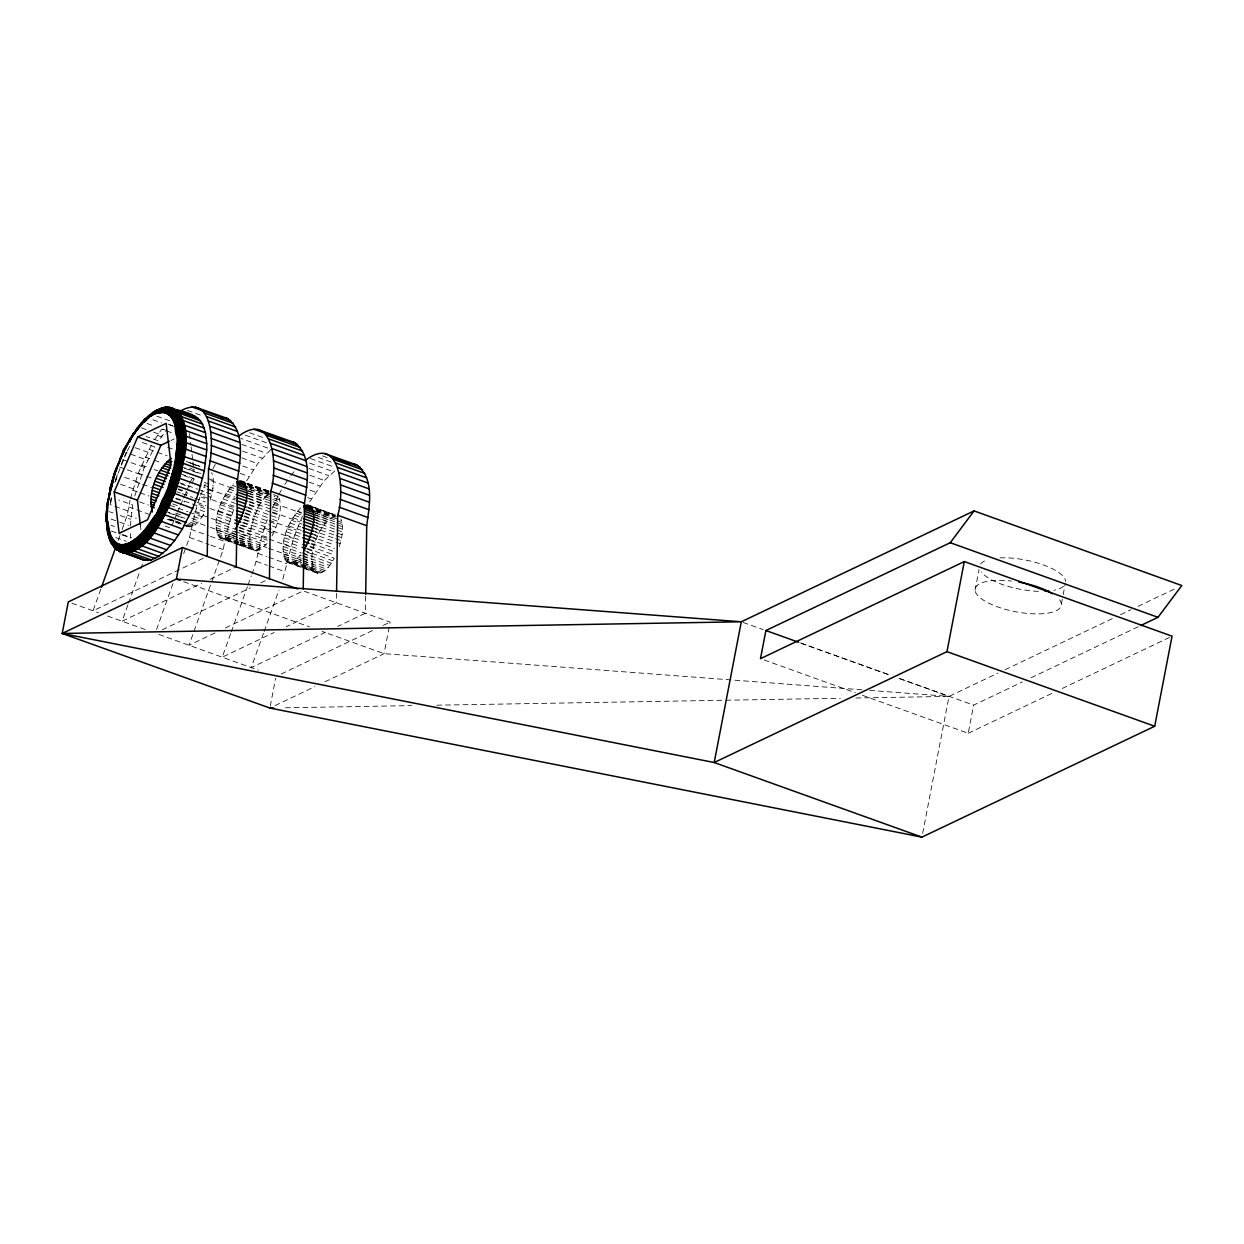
<?xml version="1.0" encoding="UTF-8"?>
<svg xmlns="http://www.w3.org/2000/svg" width="1244" height="1244" viewBox="0 0 1244 1244"><rect width="100%" height="100%" fill="white"/><g stroke="black" fill="none" stroke-linecap="round" stroke-linejoin="round"><path stroke-width="0.75" stroke-dasharray="5 3.75" d="M336.564 593.295L336.424 602.811L286.244 626.712M365.674 596.094L365.409 613.23L337.73 626.416M130.293 525.963L132.735 504.986L118.678 499.948M210.049 500.29C212.646 491.473 215.259 481.506 211.729 472.596M238.366 544.841L220.608 538.465C209.287 521.967 221.448 497.211 233.701 483.869M220.608 538.465L225.942 538.139L233.81 530.97L267.553 543.084C236.158 573.111 253.201 499.699 268.999 494.832L249.469 487.803M272.094 535.884C277.707 524.424 282.404 511.051 279.34 498.222L274.007 496.309M307.113 548.464L334.309 558.229C330.531 564.372 325.975 573.22 317.764 573.328L287.566 562.521C276.246 546.007 288.421 521.267 300.659 507.925M317.764 573.328C303.303 559.676 318.775 522.418 335.585 515.514L313.783 507.568M339.223 546.676C341.82 537.874 344.433 527.907 340.903 518.981M110.374 502.747L111.291 497.289L110.514 500.85M122.083 529.54L127.246 515.094L130.06 500.275M183.661 553.689L189.461 537.439L196.956 505.717M214.963 632.916L189.01 645.278L223.205 549.553L226.377 533.07L234.199 507.723L200.455 495.594L203.114 489.001M251.91 574.122C258.892 556.519 259.763 537.128 267.413 519.65M282.839 579.113L293.428 538.481L303.334 513.803M270.243 706.188L275.608 678.353M225.351 627.971L303.194 590.884L390.149 622.109L384.069 653.66L323.518 682.505M922.659 833.324L949.032 696.391L998.03 673.051M975.063 590.2L979.044 569.565M862.527 695.318L968.221 733.276L973.648 705.13L1022.335 681.93M1061.365 604.024L1062.811 596.514M1063.169 594.648L1065.346 583.389M110.467 502.778L111.649 497.413L110.421 504.706L131.506 512.279M117.247 474.648L115.257 482.377L117.589 474.773L116.594 474.399M130.418 498.611L138.239 473.249L151.488 444.979M134.756 495.998L144.32 467.417L154.676 446.907L138.861 441.231M114.899 482.237L116.298 477.68M121.306 464.23L126.11 452.552L147.554 460.249M118.133 473.264L126.468 452.676M186.242 495.827L187.315 492.826L178.374 489.607M199.864 497.273L197.469 504.007L208.137 507.847M100.795 589.143L93.051 610.804L203.783 558.058M118.211 540.378L121.445 531.343M127.868 604.973L122.052 621.222L201.637 583.312M128.505 603.169L140.121 570.654M140.759 568.85L142.702 563.423M156.557 629.542L173.336 582.581M230.622 633.725L222.225 657.205L274.131 632.481M231.26 631.921L247.385 586.764M248.038 584.96L251.257 575.925M263.479 633.305L251.226 667.624L327.359 631.361M264.132 631.501L278.967 589.951M173.787 521.034L170.755 528.125L161.829 524.921M174.549 519.261L176.819 513.943M177.581 512.17L179.851 506.852M180.598 505.08L182.884 499.761M183.63 497.989L188.948 485.564M189.694 483.792L192.727 476.701M205.213 484.149L203.767 487.337L237.511 499.466M272.172 508.19L278.205 495.718M127.339 450.966L129.936 445.818M212.88 468.77L215.336 464.432M186.32 525.839C195.044 530.006 201.388 517.955 205.12 511.844L196.194 508.625M246.623 480.899L257.695 463.654L271.068 449.255L240.885 438.401M279.029 494.272L281.471 489.934M309.663 501.798L324.357 480.479L337.668 468.335M154.816 439.396L161.736 429.18L174.424 433.736M192.618 481.692L194.142 479.282L183.428 475.441M284.845 484.445L289.821 477.121M162.871 429.149L166.385 430.408L158.486 440.874L146.17 436.457M290.909 475.581L294.253 471.429M300.768 555.011L292.9 562.179L287.566 562.521M170.926 440.485L174.269 438.883M210.283 579.191L236.236 566.829M162.186 629.853L250.433 587.821M260.805 582.876L269.45 578.755M281.144 674.03L374.568 629.526M383.23 625.405L390.149 622.109M275.079 705.581L314.872 686.626M1005.043 669.723L1113.551 618.035M1120.549 614.692L1131.045 609.7M1138.042 606.357L1174.803 588.847M1031.027 677.793L1138.851 626.432M968.221 733.276L1053.59 692.613M1062.298 688.461L1172.05 636.182M285.405 707.789L411.531 705.612M436.753 705.192L723.946 700.263M725.89 700.232L840.369 698.257M855.888 697.993L949.032 696.391L898.012 678.073M861.968 689.814L384.069 653.66L322.134 631.408M869.711 690.389L949.032 696.391M122.876 459.72L144.32 467.417M119.58 466.998L125.535 469.128M322.46 455.895L327.903 457.854M187.377 410.411L203.689 416.273M249.515 432.725L263.728 437.826M318.371 457.45L332.863 462.659M245.255 435.151L266.574 442.802M310.487 458.569L334.045 467.029M309.725 463.141L333.283 471.6M800.53 642.946L889.818 675.025M898.93 678.291L973.648 705.13M743.119 622.451L763.163 629.651M801.431 643.381L888.9 674.808M241.756 444.388L266.62 453.314M308.901 468.49L328.836 475.659M156.791 416.149L170.863 421.203M167.909 424.033L173.258 425.946M169.806 424.966L173.429 426.272M242.611 451.106L262.142 458.134M309.865 475.27L324.357 480.479M152.81 419.788L161.596 422.944M147.041 423.473L154.085 425.992M241.709 457.901L257.695 463.654M309.041 482.081L319.91 485.984M141.303 427.781L146.574 429.678M153.603 432.197L162.404 435.353M157.366 435.353L164.612 437.95M242.673 465.987L253.325 469.812M310.098 490.198L315.541 492.157M764.127 659.973L855.25 692.69M167.613 447.296L174.86 449.893M240.201 473.358L249.08 476.545M307.657 497.6L311.295 498.891M189.243 462.519L199.973 466.376M247.447 483.418L268.766 491.085M314.514 507.505L336.269 515.327M186.273 461.493L200.564 466.624M248.038 483.667L269.342 491.318M311.513 506.463L335.071 514.938M192.105 463.872L199.273 466.547M246.747 483.496L269.824 491.893M247.696 484.491L268.999 492.157M316.536 509.231L336.471 516.384M149.031 449.333L167.162 455.833M247.121 484.476L268.44 492.126M316.085 509.247L334.201 515.747M248.489 485.798L278.687 496.636M315.525 509.869L335.46 517.038M249.22 486.311L268.751 493.324M316.427 510.444L332.739 516.307M249.142 487.384L272.234 495.672M316.178 511.455L341.556 520.567M314.903 511.315L331.215 517.177M135.207 447.716L151.022 453.391M249.655 489.219L272.731 497.507M274.52 498.144L279.838 500.057M313.053 511.999L342.053 522.402M189.757 468.086L195.121 470.014M249.686 489.607L267.444 495.983M315.152 513.134L329.66 518.328M181.049 466.547L200.704 473.606M248.209 490.665L280.18 502.141M313.395 514.083L335.149 521.889M336.953 522.542L342.395 524.486M184.594 468.257L198.885 473.389M232.115 485.316L235.66 486.591M248.085 491.069L265.858 497.444M315.385 515.234L328.074 519.79M208.028 478.473L213.393 480.402M248.38 492.966L280.351 504.442M313.566 516.384L335.32 524.191M337.124 524.844L342.567 526.787M230.513 487.042L234.059 488.317M248.271 493.417L264.257 499.155M297.471 511.097L301.095 512.388M315.587 517.597L326.472 521.5M145.159 456.999L152.421 459.596M154.225 460.249L161.471 462.846M210.936 480.619L234.028 488.908M274.349 503.385L301.53 513.15M248.396 495.47L280.351 506.946M313.566 518.872L335.32 526.678M337.14 527.332L342.567 529.291M228.927 489.016L234.245 490.929M248.458 496.029L262.671 501.13M295.885 513.057L301.312 515.016M315.82 520.225L324.886 523.475M181.08 474.011L197.158 479.78M204.296 482.345L213.237 485.564M248.225 498.129L280.195 509.605M313.41 521.531L335.165 529.353M336.968 529.991L342.411 531.95M227.357 491.209L234.463 493.759M248.676 498.875L261.1 503.338M294.315 515.265L301.561 517.862M316.069 523.071L323.316 525.683M203.969 485.144L212.911 488.363M249.671 501.565L270.99 509.216M272.763 509.853L279.869 512.404M313.084 524.33L342.084 534.749M225.848 493.619L234.727 496.807M248.924 501.907L259.592 505.733M292.807 517.675L301.857 520.925M316.365 526.134L321.807 528.078M141.552 464.992L146.994 466.951M154.24 469.548L157.864 470.854M272.545 512.046L299.726 521.811M207.064 489.343L212.413 491.256M249.189 504.473L270.508 512.124M272.28 512.761L279.387 515.311M312.602 527.238L334.341 535.044M336.16 535.697L341.602 537.657M224.387 496.216L235.038 500.041M249.251 505.142L258.13 508.329M291.345 520.256L302.214 524.159M314.903 528.716L320.346 530.675M179.618 482.688L197.485 489.11M199.273 489.747L204.622 491.675M206.411 492.313L211.775 494.241M246.763 506.806L278.734 518.282M311.949 530.224L333.703 538.03M335.507 538.683L340.949 540.627M180.846 483.807L189.788 487.01M223.003 498.937L235.427 503.416M247.867 507.879L256.746 511.066M289.961 522.993L300.83 526.896M315.338 532.105L318.962 533.412M200.268 493.417L210.982 497.258M245.97 509.822L270.834 518.764M272.607 519.401L277.941 521.314M311.155 533.241L340.156 543.659M221.712 501.798L234.152 506.261M246.576 510.74L255.455 513.928M288.67 525.854L301.359 530.411M314.048 534.967L317.671 536.273M138.239 473.249L154.551 479.111M269.233 520.303L296.414 530.053M127.292 469.766L141.35 474.819M177.892 488.736L186.818 491.955M201.108 497.087L204.685 498.362M245.037 512.855L277.008 524.346M310.222 536.273L333.781 544.732M220.53 504.753L234.743 509.853M245.395 513.679L254.274 516.866M287.488 528.809L301.981 534.003M312.866 537.921L316.489 539.212M176.819 491.738L180.396 493.028M182.184 493.666L192.898 497.522M194.686 498.16L205.415 502.016M243.98 515.856L270.617 525.434M272.389 526.072L275.935 527.347M309.165 539.274L334.527 548.386M219.457 507.754L235.443 513.492M244.322 516.695L253.201 519.883M286.431 531.81L300.924 537.019M311.793 540.922L315.416 542.228M197.081 502.389L206.006 505.608M244.57 519.448L271.208 529.011M311.606 543.519L335.165 551.994M218.524 510.786L234.51 516.524M243.389 519.712L252.268 522.9M285.482 534.842L301.794 540.689M310.86 543.955L314.483 545.245M124.618 477.307L138.69 482.345M135.254 481.661L140.696 483.621M142.516 484.274L151.566 487.524M209.909 508.485L231.213 516.136M264.428 528.062L293.428 538.481M176.135 498.191L190.425 503.322M192.214 503.976L204.716 508.454M243.28 522.309L273.462 533.147M310.316 546.38L333.874 554.84M175.591 498.673L184.516 501.876M217.731 513.803L235.489 520.194M242.596 522.744L251.475 525.932M284.689 537.859L301.001 543.721M310.067 546.971L313.69 548.277M241.896 525.046L266.76 533.971M217.094 516.789L233.079 522.527M240.185 525.077L250.837 528.902M284.052 540.829L300.364 546.691M307.61 549.304L313.053 551.247M120.528 484.258L136.342 489.949M194.733 511.222L203.674 514.425M238.661 526.989L267.071 537.206M303.847 550.408L332.848 560.826M172.667 503.913L178.032 505.841M216.596 519.697L232.581 525.434M239.688 527.985L250.339 531.81M283.57 543.737L299.882 549.599M307.128 552.196L312.555 554.155M132.641 490.152L138.084 492.111M139.888 492.748L148.953 496.014M194.857 512.497L228.601 524.61M261.815 536.553L267.258 538.496M269.062 539.15L290.816 546.956M169.993 505.282L187.86 511.704M189.648 512.341L202.15 516.835M238.926 530.037L267.336 540.238M302.323 552.818L331.324 563.221M216.269 522.496L237.588 530.146M239.361 530.784L250.013 534.609M283.243 546.536L301.359 553.051M303.178 553.704L312.228 556.954M193.442 516.462L200.595 519.028M302.572 555.664L329.769 565.429M216.114 525.155L249.857 537.268M283.072 549.195L301.203 555.71M303.007 556.363L312.073 559.613M191.856 518.437L198.993 521.003M232.224 532.93L237.542 534.858M239.315 535.495L265.967 545.059M302.805 558.292L328.183 567.404M175.762 513.15L181.111 515.078M216.114 527.643L249.857 539.772M283.088 551.698L301.203 558.198M303.023 558.851L312.073 562.117M139.483 501.861L148.549 505.126M165.234 511.175L184.889 518.235M192.042 520.801L208.619 526.694M210.392 527.332L226.377 533.07M230.622 534.656L237.728 537.206M239.501 537.843L266.838 547.609M268.657 548.262L288.592 555.415M297.58 558.712L301.203 560.002M303.023 560.655L326.581 569.114M168.78 512.886L183.07 518.017L182.899 515.716M216.285 529.944L237.604 537.61M239.377 538.248L250.044 542.073M283.259 554L301.375 560.515M303.194 561.153L312.244 564.418M190.456 522.247L195.806 524.175M229.036 536.102L237.915 539.29M239.688 539.927L262.779 548.231M295.994 560.158L301.421 562.101M303.241 562.754L324.995 570.576M216.627 532.028L237.946 539.694M239.719 540.331L250.371 544.157M283.585 556.084L301.717 562.599M303.52 563.237L312.586 566.502M188.886 523.413L194.251 525.341M227.465 537.268L238.117 541.093M239.89 541.731L261.209 549.397M294.424 561.324L301.67 563.921M303.489 564.574L323.424 571.727M217.125 533.878L238.444 541.529M240.216 542.166L250.868 545.992M284.083 557.918L313.084 568.337M187.362 524.284L192.727 526.212M225.942 538.139L238.382 542.602M240.154 543.239L259.685 550.252M292.9 562.179L321.901 572.598M217.778 535.449L251.537 547.578M284.752 559.505L301.064 565.367M302.867 566.02L313.737 569.923M169.822 519.059L173.398 520.35M175.186 520.987L180.551 522.915M187.689 525.481L191.265 526.756M224.48 538.699L258.223 550.812M291.438 562.739L320.439 573.157M169.293 519.043L180.007 522.9M218.586 536.755L238.133 543.768M239.905 544.405L252.33 548.868M285.545 560.811L314.545 571.214M168.438 519.308L189.881 527.005M219.535 537.766L256.839 551.061M286.493 561.806L300.986 567.015M302.743 567.544L319.055 573.391M167.147 519.23L182.028 524.61M183.226 524.999L188.575 526.927M239.563 545.23L255.549 550.983M128.614 506.961L148.549 514.114M190.83 529.291L208.588 535.682M210.36 536.319L224.573 541.42M257.788 553.347L266.854 556.597M268.657 557.25L286.789 563.765M127.246 515.094L136.311 518.344M189.461 537.439L208.992 544.452M210.765 545.09L223.205 549.553M256.419 561.479L267.289 565.382M269.108 566.036L285.42 571.898M109.596 511.719L113.111 512.979M120.139 515.498L130.698 519.292M110.949 519.012L117.978 521.547M119.735 522.169L128.536 525.326M110.965 525.279L114.479 526.539M122.705 534.625L131.631 537.828M111.4 531.048L120.186 534.205M121.943 534.842L130.729 537.983L130.309 532.214M115.77 537.532L126.313 541.327M183.677 581.694L309.383 626.836M71.81 603.184L98.494 612.763M107.559 616.013L146.528 630.008M158.828 634.424L258.301 670.158M189.539 433.612L190.892 444.901M191.109 446.783L191.778 452.443M192.011 454.324L192.68 459.969M192.898 461.851L194.017 471.274M140.323 524.719L140.992 530.364M1063.511 586.313A43.867 14.866 10.9 0 1 1053.901 590.294M1038.413 591.335A43.867 14.866 10.9 0 1 981.174 571.882M980.567 563.967A43.867 14.866 10.9 0 1 987.596 559.8M999.958 557.887A43.867 14.866 10.9 0 1 1065.704 581.508M1059.593 599.826A43.867 14.866 10.9 0 1 1028.71 613.541A43.867 14.866 10.9 0 1 975.918 592.968A43.867 14.866 10.9 0 1 1011.419 581.041"/><path stroke-width="1.5" d="M107.73 501.301L106.766 509.356C109.97 485.222 105.709 511.782 107.295 515.529M198.356 493.541L177.27 485.969C175.342 485.269 173.382 484.647 171.408 484.087C170.739 483.9 170.055 483.714 169.371 483.574C174.658 467.169 178.156 449.83 176.866 432.523C177.223 413.661 159.761 405.699 146.325 418.388C143.029 419.694 142.578 425.603 147.492 418.746C154.147 413.288 161.082 404.86 171.408 407.985C198.838 424.048 181.235 469.797 174.595 493.495C164.115 514.938 149.886 556.317 119.766 551.45C131.911 556.503 111.26 547.376 117.776 550.003L144.537 560.329L151.27 559.909L158.75 556.348L166.649 549.786L174.642 540.534L182.37 528.98L192.711 508.469L198.356 493.541L204.311 470.901L206.753 449.924L206.737 443.673L185.651 436.1C183.77 435.431 181.655 435.555 179.805 436.24C172.792 442.366 178.156 416.88 169.215 414.952C184.874 393.757 185.651 459.052 182.09 462.97C179.136 484.491 141.971 585.489 110.529 541.233C110.312 528.451 105.04 516.291 106.844 509.573M107.668 523.802L106.315 521.36L106.689 508.718M134.85 432.912L133.279 433.705L132.999 435.54L138.722 427.454L137.027 428.434L136.576 430.502L148.907 415.62L161.487 408.421M206.348 456.595L185.263 449.022C186.18 443.159 185.154 399.308 171.377 417.269M129.547 442.071C134.025 430.735 123.172 451.463 133.652 434.436M207.235 556.41L208.541 468.879C214.015 449.426 215.056 390.694 179.494 411.531M236.236 566.829L237.542 479.298C240.076 459.72 245.799 432.43 227.699 418.59L195.355 407.083M269.45 578.755L270.757 491.224C277.692 470.294 274.955 408.965 238.786 436.053M303.225 588.972L304.5 503.338C307.05 483.776 312.757 456.47 294.657 442.646L257.57 429.429M336.58 591.398L337.715 515.265C344.65 494.35 341.929 433.005 305.744 460.093M365.705 594.197L366.716 525.683C369.266 506.121 374.973 478.816 356.873 464.992L324.544 453.469M127.479 445.274C125.146 445.601 120.201 455.009 123.84 452.038M109.612 533.101L108.85 537.05L111.385 540.114M108.803 535.293C112.302 552.149 132.968 548.464 140.805 537.159C158.454 518.577 168.546 494.148 174.595 469.563C181.562 453.065 182.79 391.129 151.068 416.087M182.37 528.98L160.196 520.956L154.785 515.902L144.117 530.955L136.824 538.201L137.602 542.12L140.525 545.354L162.669 553.424M177.037 443.797L183.754 441.915L181.702 462.877L173.103 492.951L163.477 514.316L148.502 537.424L137.291 548.62L129.811 552.196L119.44 551.263M106.378 515.825L106.86 508.081M106.549 516.307L107.093 507.661M106.922 515.109L107.248 507.459M107.653 507.07L107.093 515.327L107.59 510.569M152.406 511.968C147.632 493.106 155.998 470.154 171.408 458.367M177.27 443.579L175.917 456.284M155.64 411.531C174.347 401.843 181.686 428.527 179.447 442.366C178.125 468.988 169.371 494.988 156.122 517.986C150.975 532.556 116.905 565.165 111.105 536.708M112.94 539.694C117.465 541.311 111.509 546.94 117.216 547.827C135.627 552.445 147.88 531.375 156.635 518.499C170.848 493.588 180.535 465.194 179.805 436.24C181.08 423.349 171.983 402.434 156.122 410.971M114.603 546.132C123.669 557.405 139.763 543.721 145.781 535.091C164.457 512.481 174.891 484.072 179.385 455.351C183.894 439.894 177.379 393.104 154.551 414.112M172.776 484.476C178.172 466.484 194.126 405.637 159.916 409.369M180.94 435.898L179.758 455.335L176.15 456.144M157.895 412.837C162.886 413.786 164.208 411.469 167.069 408.514C179.742 406.539 181.966 426.599 182.526 435.664C182.852 470.03 169.635 503.198 151.457 531.857C143.775 541.809 127.868 559.971 115.086 547.578M170.677 407.783C191.529 419.866 183.226 451.043 180.862 470.543C174.938 494.614 164.317 518.624 149.202 537.766C146.528 536.568 144.32 533.94 144.117 530.955M156.386 410.707C178.436 397.1 187.02 425.495 184.921 442.118C184.532 472.502 172.698 501.565 157.475 527.44C154.769 526.367 152.141 524.299 151.317 521.407M108.383 531.281C110.327 538.621 105.693 531.048 108.461 528.887M178.281 455.459C178.965 440.252 182.635 417.455 165.81 409.509L159.139 410.209M111.447 489.141L110.203 487.788L114.324 473.358L123.436 452.038M145.284 418.948L140.836 423.706L140.199 425.992M107.419 523.6C109.456 533.629 104.9 527.207 107.699 524.128M106.315 521.081L107.295 518.857M136.824 538.201C130.651 539.616 133.372 547.267 137.664 548.775L158.75 556.348M161.067 412.277C161.642 410.225 163.151 408.327 165.25 407.721C176.71 407.612 179.556 421.249 180.909 430.175C182.417 448.602 179.323 467.231 173.491 484.709C163.415 507.381 149.358 553.176 117.916 549.646C115.645 547.096 119.346 542.866 115.101 541.995M176.664 449.877C196.35 437.235 167.831 503.804 166.556 507.303C156.06 524.128 143.76 556.628 119.144 551.045C115.692 547.951 122.954 552.227 124.524 551.419C134.352 551.465 141.66 543.69 147.834 537.004M179.447 442.366L176.772 462.457L171.408 484.087M169.215 414.952L166.758 413.35L167.582 411.748L170.335 409.276L173.289 408.716L180.349 416.258L184.081 430.035L184.516 448.789L181.235 470.667L173.103 492.951L166.929 490.447L158.237 510.196L163.835 514.472L186.025 522.496M106.953 509.776L108.01 500.974M107.217 510.18L108.181 500.819M179.416 448.664C176.275 477.509 165.934 505.779 148.938 529.353C141.692 541.109 120.59 558.463 110.374 540.534L114.401 546.971L117.776 550.003L112.691 543.908L111.058 539.958M178.996 455.366L179.789 448.602M179.385 455.351L180.955 441.993M133.248 540.86C127.168 541.669 129.718 549.537 133.839 550.937L154.925 558.509M107.559 502.545L110.996 487.213L108.321 501.487M107.637 502.731L114.946 473.373L110.669 488.612M174.798 462.923C184.174 441.884 173.927 389.512 143.931 421.343M205.524 463.608L180.147 455.32L175.42 477.167L167.956 499.357L192.711 508.469M182.526 455.537L179.696 470.216L202.694 478.365M183.692 455.802L180.473 470.434L175.388 485.316M108.088 501.176L108.741 497.693M1140.592 625.592L1157.993 617.319L1181.8 585.52L974.068 510.911L950.245 542.711L765.915 630.521L760.488 658.667L964.302 561.573L1172.05 636.182L1154.696 726.247L921.928 837.134L269.886 708.054L62.2 633.46L68.28 601.909L182.464 547.515L297.876 588.972M182.464 547.515L176.384 579.066L62.2 633.46L714.196 762.525L921.928 837.134M974.068 510.911L741.3 621.782L714.196 762.525L946.964 651.638L964.302 561.573M129.765 542.851C123.809 542.944 126.188 551.076 130.169 552.336L151.27 559.909M109.348 493.961L110.529 488.488M108.834 495.641L110.794 487.275M204.311 470.901L182.479 463.079L176.119 462.535L171.516 476.654M126.421 544.11C120.637 543.348 122.829 551.869 126.701 552.942L147.787 560.515M112.8 480.308L110.327 488.239L114.37 473.311L115.101 473.793M110.825 488.736L112.784 481.288M111.011 488.876L112.489 483.263M179.696 470.216L173.787 469.641L167.116 490.54M177.363 469.75C181.391 450.623 187.828 423.706 171.423 408.872M180.862 470.543L184.889 448.897L184.905 435.866M112.893 479.111L117.542 466.329L115.443 472.238M123.249 544.67C116.578 542.928 120.715 555.524 126.344 552.803M170.164 491.815L176.99 469.703M112.613 481.179L114.37 473.311M175.56 469.579C165.872 498.797 154.769 536.537 123.047 548.153M171.719 476.639L173.989 476.872L176.259 469.626M173.989 476.872L176.617 469.657M174.331 476.934C184.221 480.993 184.065 441.947 184.128 435.727M114.386 473.42L117.123 466.205L114.526 473.513M114.759 473.653L117.371 466.282M169.775 483.667C166.727 505.857 119.237 581.523 107.482 524.424M170.521 483.838C166.696 503.042 124.618 580.466 107.793 530.255M168.282 491.053L176.446 462.488L178.747 436.722M172.418 484.382C162.311 509.091 150.197 544.654 120.341 549.553C113.904 548.2 104.869 533.971 115.459 548.215M147.507 536.77C171.423 502.078 193.94 454.993 177.565 412.961M155.687 526.585C168.78 504.784 178.452 480.728 182.137 455.475C182.775 439.956 186.102 419.617 172.17 408.732M101.448 587.323L115.63 547.593M200.704 485.938L179.602 478.365L173.865 493.23L173.103 492.951M174.253 484.942L180.52 462.628L182.541 441.853M118.227 464.51L120.279 459.052L117.231 466.422M118.304 464.914L120.062 460.56M117.729 549.304L114.93 547.236C144.848 558.789 160.492 512.062 170.521 491.955M173.865 493.23L177.27 485.969M172.729 492.811L175.777 485.44M176.524 485.704L170.148 500.321M120.652 459.098L123.622 452.038L120.45 459.067M114.215 491.893L137.695 436.924L166.121 423.395L171.05 464.821L147.554 519.805L119.129 533.334L114.215 491.893L137.4 500.228L140.323 524.719M137.4 500.228L160.896 445.259L169.262 441.278M119.704 459.347L122.907 452.178M119.844 459.534L123.28 452.054M108.259 529.229C117.045 566.611 152.032 527.565 158.128 509.993C161.767 506.261 161.487 493.448 167.956 499.357M195.681 501.068L174.595 493.495L159.838 520.769M171.61 492.391C160.041 514.005 149.731 548.682 121.554 551.512M171.983 492.531L161.393 513.134M169.044 499.855L172.356 492.671M122.736 452.427L126.142 445.694M122.767 452.769L126.499 445.43M122.923 453.065L126.655 445.368M189.477 515.638L163.804 505.81L167.271 499.031M164.13 506.013L167.613 499.186M169.402 500.01L162.062 513.554M166.198 507.132L169.775 500.166M124.338 450.344L126.126 446.985M124.54 450.344L126.344 446.969M151.644 414.221L153.23 412.386M125.986 446.067L133.403 433.55M125.986 446.394L130.216 439.054M126.095 446.752L130.402 438.976M126.188 446.954L130.838 438.883M129.283 442.071L131.087 438.868M303.847 550.408C309.041 541.809 323.86 504.1 303.738 505.888L312.804 509.154M160.756 512.699L164.457 506.199M173.211 420.239L176.135 417.207L180.349 416.258L202.57 424.095L205.462 432.679L206.737 443.673M161.067 512.917C176.166 485.611 187.424 450.826 179.245 420.425C177.379 420.954 175.715 422.183 174.704 423.846M163.477 514.316L167.287 507.63M162.762 513.943L166.556 507.303M131.724 437.421L133.481 434.467M130.62 438.93L134.134 433.083L129.407 440.578M174.642 540.534L151.799 532.09L159.123 520.381M153.556 532.961L160.911 521.267M129.392 440.158L133.73 433.285M157.49 519.261C158.703 526.321 134.756 538.263 145.564 542.213L166.649 549.786M158.454 519.961L150.819 531.375L151.799 532.09M235.365 528.762C241.398 520.023 257.601 480.588 236.78 481.848L245.659 485.036M160.196 520.956L164.208 514.643M152.717 524.051L156.635 518.499M132.999 434.28L137.524 427.92M132.921 434.747L137.96 427.672M132.952 435.26L138.457 427.516L134.352 433.005M150.819 531.375L154.365 525.683M151.457 531.857L155.345 526.383M156.744 527.145L141.225 545.712M157.102 527.301L145.564 542.213M175.855 428.06L178.934 425.495L183.241 424.81L205.462 432.679M154.069 525.419L158.128 519.728M134.585 432.943L138.722 427.454M138.193 427.578L142.376 422.633L136.545 429.895M136.887 428.636L141.847 422.851L136.622 429.351M136.545 430.191L142.656 422.571M176.617 432.834L179.758 430.533L184.081 430.035L206.302 437.904M118.351 550.252C129.671 554.482 140.448 544.53 146.885 536.257C139.592 545.789 122.487 558.587 112.769 545.09M151.13 531.623L143.215 540.798M140.525 545.354L152.141 532.292M152.561 414.687L149.669 415.076L140.681 423.94L145.517 418.777M146.046 535.386L150.213 530.846L147.741 526.445M140.432 424.437L146.046 418.497M140.277 425.013L146.605 418.311M140.23 425.324L144.926 420.379M144.242 421.421L146.232 419.29M145.781 535.091L134.181 545.665L123.498 549.739M148.16 537.221C141.116 545.261 130.838 555.555 119.144 551.045M148.86 537.595L136.949 548.464L129.469 552.025M145.206 542.073L149.202 537.766M143.838 541.296L132.797 550.423L125.069 551.963M144.926 533.769L133.419 543.752M144.211 420.379L150.244 414.812M143.993 421.001C151.706 413.195 162.56 404.751 174.036 408.856M144.491 419.834L149.949 414.936M144.335 420.099L150.555 414.718L146.325 418.388M144.662 419.586C149.622 416.538 154.396 408.436 161.02 409.805M139.872 544.919L132.486 550.221L128.521 551.356M148.114 416.662L156.122 411.702M147.709 417.626C191.918 390.212 177.021 472.471 167.52 490.727C163.337 512.59 117.636 579.144 107.124 525.046M148.471 416.102L162.871 408.125M150.866 414.641L159.216 409.525M132.486 550.221L135.969 547.811M151.519 414.579L155.78 411.686M109.316 494.132L108.695 495.33M133.994 545.307L138.006 542.835M160.834 408.732L167.8 407.69L176.943 410.955M152.95 412.588L158.19 409.696M152.234 413.303L158.874 409.556M157.039 410.955L159.574 409.525M151.488 414.563C193.566 395.981 175.311 473.84 167.753 490.82C162.124 507.879 128.661 572.473 108.959 534.562M134.383 546.023L127.075 549.506M136.949 548.464L125.675 552.429M153.51 412.215L161.813 408.312L166.696 407.519L163.586 408.156M163.228 408.125L159.932 409.54L170.304 407.737M156.946 410.271L162.513 408.172M155.236 412.168C173.662 403.243 180.504 429.289 178.421 442.802M165.607 407.628C176.493 410.007 195.541 411.795 202.57 424.095M164.317 408.296L167.8 407.69M179.634 420.317L182.744 420.363L204.203 428.06M159.387 409.898L162.715 409.323M117.309 548.215L123.358 549.35L126.733 548.759M161.145 408.561L167.427 407.597M110.327 539.429L117.06 546.614L119.937 547.966L126.297 547.142M129.143 551.823L121.834 551.776M62.2 633.46L741.3 621.782L176.384 579.066L180.022 580.373M269.886 708.054L273.758 707.976M198.185 418.311L175.217 410.442L179.183 416.227M164.908 407.83L168.111 408.016M164.566 407.97L170.692 409.12M163.897 408.327C169.884 407.503 175.077 411.531 178.016 416.413M163.586 408.545L166.743 408.732M189.259 415.372L192.509 415.558M220.732 417.284L227.699 418.59M122.985 547.733L117.06 546.614M183.754 441.915L206.753 449.924M173.289 408.716L179.089 413.148L181.111 416.398M183.35 448.555L185.263 449.022M120.093 548.775L123.358 549.35M177.721 477.758L179.602 478.365M123.094 552.6L120.108 551.621L144.537 560.329M291.314 441.542L294.657 442.646M353.529 463.888L356.873 464.992M169.573 407.721L195.495 416.538M168.469 407.892L174.455 410.536M165.53 409.805L168.375 410.738M164.037 412.448L166.758 413.35M117.558 543.597L120.279 544.499M950.245 542.711L1157.993 617.319M946.964 651.638L1154.696 726.247M201.699 410.147L230.7 420.565M263.915 432.492L297.658 444.606M330.873 456.532L359.874 466.951M191.731 406.866L204.42 411.422M253.947 429.211L262.826 432.399M268.16 434.312L284.145 440.065M333.594 457.823L349.906 463.685M204.343 412.961L233.343 423.38M266.558 435.307L300.302 447.436M333.516 459.363L362.517 469.781M206.597 416.616L235.598 427.034M268.813 438.961L302.556 451.074M335.771 463.001L364.772 473.42M208.432 421.032L237.433 431.45M270.648 443.377L304.391 455.506M337.606 467.433L366.607 477.836M179.463 413.257L200.548 420.83M209.832 426.194L238.832 436.613M272.047 448.54L305.791 460.653M339.006 472.58L368.006 482.999M765.915 630.521L798.71 642.293M210.78 432.026L239.781 442.444M272.996 454.371L306.739 466.484M339.954 478.411L368.955 488.83M211.262 438.463L240.263 448.882M273.478 460.809L307.221 472.938M340.436 484.865L369.437 495.283M211.278 445.461L240.279 455.879M273.493 467.806L307.237 479.92M340.452 491.846L369.452 502.265M210.827 452.909L239.828 463.328M273.042 475.255L306.786 487.368M340.001 499.31L369.002 509.713M209.909 460.747L238.91 471.165M272.125 483.092L305.868 495.205M339.083 507.132L368.084 517.551M137.695 436.924L160.896 445.259M208.541 468.879L237.542 479.298M270.757 491.224L304.5 503.338M337.715 515.265L366.716 525.683M240.932 481.117L244.477 482.392M307.89 505.173L311.513 506.463M239.625 481.039L244.959 482.952M306.599 505.095L312.026 507.039M238.242 481.288L245.348 483.838M305.2 505.328L312.462 507.941M237.044 483.341L247.696 487.166M304.034 507.412L314.903 511.315M168.313 460.389L171.89 461.679M237.246 485.144L246.125 488.332M304.282 509.216L313.348 512.481M166.727 461.835L170.304 463.126M237.433 487.228L246.312 490.431M304.5 511.331L313.566 514.581M165.125 463.561L170.49 465.489M237.62 489.592L246.499 492.779M304.718 513.694L313.783 516.944M163.539 465.536L170.692 468.102M237.806 492.204L246.685 495.392M304.951 516.322L314.001 519.572M161.984 467.728L169.122 470.294M236.236 494.397L246.887 498.238M303.38 518.515L314.25 522.418M160.46 470.139L169.402 473.342M236.5 497.444L247.152 501.27M303.676 521.578L314.545 525.481M158.999 472.736L167.94 475.939M236.811 500.679L245.69 503.867M304.034 524.812L313.099 528.062M157.63 475.457L166.556 478.676M237.215 504.053L246.094 507.241M302.65 527.549L313.519 531.452M156.34 478.318L165.265 481.537M237.697 507.552L244.804 510.102M303.178 531.064L312.228 534.314M155.158 481.272L164.084 484.476M236.515 510.491L243.622 513.041M303.8 534.656L311.047 537.268M154.085 484.274L163.026 487.493M237.231 514.13L242.549 516.042M302.743 537.672L309.989 540.269M153.152 487.306L160.305 489.872M236.282 517.162L241.616 519.075M303.614 541.342L309.056 543.301M152.359 490.323L159.496 492.888M235.489 520.194L240.823 522.107M302.821 544.374L306.444 545.665M151.706 493.308L158.859 495.874M234.852 523.164L238.397 524.439M302.168 547.344L305.806 548.651M151.224 496.216L156.589 498.144M150.897 499.015L156.262 500.943M150.742 501.674L154.303 502.949M150.742 504.162L154.318 505.453M150.913 506.463L154.489 507.754M157.475 527.44L178.561 535.013M149.575 537.906L170.661 545.478M118.864 550.797L122.114 552.025M118.118 549.957L121.306 551.232M117.434 548.588L120.497 549.91M117.216 547.827L120.201 549.164M110.747 539.772L112.691 543.908M112.24 542.928L114.712 547.173L120.466 551.776L115.925 548.791M163.804 505.81L161.425 503.898M172.543 408.685L175.591 410.442M170.335 409.276L173.32 410.847M169.635 409.68L176.493 417.004L180.52 430.268M116.765 549.506L111.136 542.493L114.401 546.971L108.757 535.666M113.577 546.271L116.174 549.055M174.829 410.473L177.192 412.992M174.082 410.613L178.405 416.336M173.694 410.722L176.026 413.21M172.963 411.002L177.254 416.662M114.806 546.878L110.529 541.233M117.418 549.864L112.318 543.69M177.099 410.738L179.089 413.148M142.127 539.616L140.463 534.889M113.033 544.079L115.397 547.484M113.826 546.536L108.757 536.366M175.653 413.335L179.245 420.425L182.526 435.664M110.312 539.803L112.271 543.317M110.436 540.891L114.106 546.769M110.654 541.575L112.94 545.416M179.96 416.211L183.63 424.888L185.651 436.1M180.349 416.258L182.37 420.27M108.85 537.05L110.949 542.197M178.467 420.69L180.085 425.059M178.856 420.55L180.473 424.95M180.022 420.239L182.899 429.926M180.815 420.161L182.464 424.748M181.608 420.161L183.241 424.81M106.595 519.961L109.332 538.294L107.544 531.592M109.114 536.055L110.187 539.352M107.622 530.924L109.705 538.854M107.948 533.474L109.037 537.688M179.696 425.184L181.733 435.742M180.862 424.873L182.93 435.649M108.477 534.282L109.503 538.59M182.059 424.748L183.303 429.942M109.27 536.195L109.939 539.103M179.307 425.324L180.567 442.071M108.135 531.064L108.695 534.516L108.29 531.204M107 525.357L108.275 534.018M106.891 525.668L108.104 533.754L106.875 513.632M106.735 526.601L107.824 533.178M182.51 429.942L183.334 435.664M183.692 429.973L184.921 442.118M107.637 529.104L107.062 513.383M106.409 520.521L106.984 528.062L106.689 522.682M183.739 435.68L184.143 441.962M185.278 435.975L185.667 442.351M106.58 514.114L106.486 520.241M106.393 514.596L106.346 521.64M1048.863 591.04A43.867 14.866 10.9 0 1 1045.147 591.304M1018.914 582.13A43.867 14.866 10.9 0 1 1052.44 593.715"/></g></svg>
